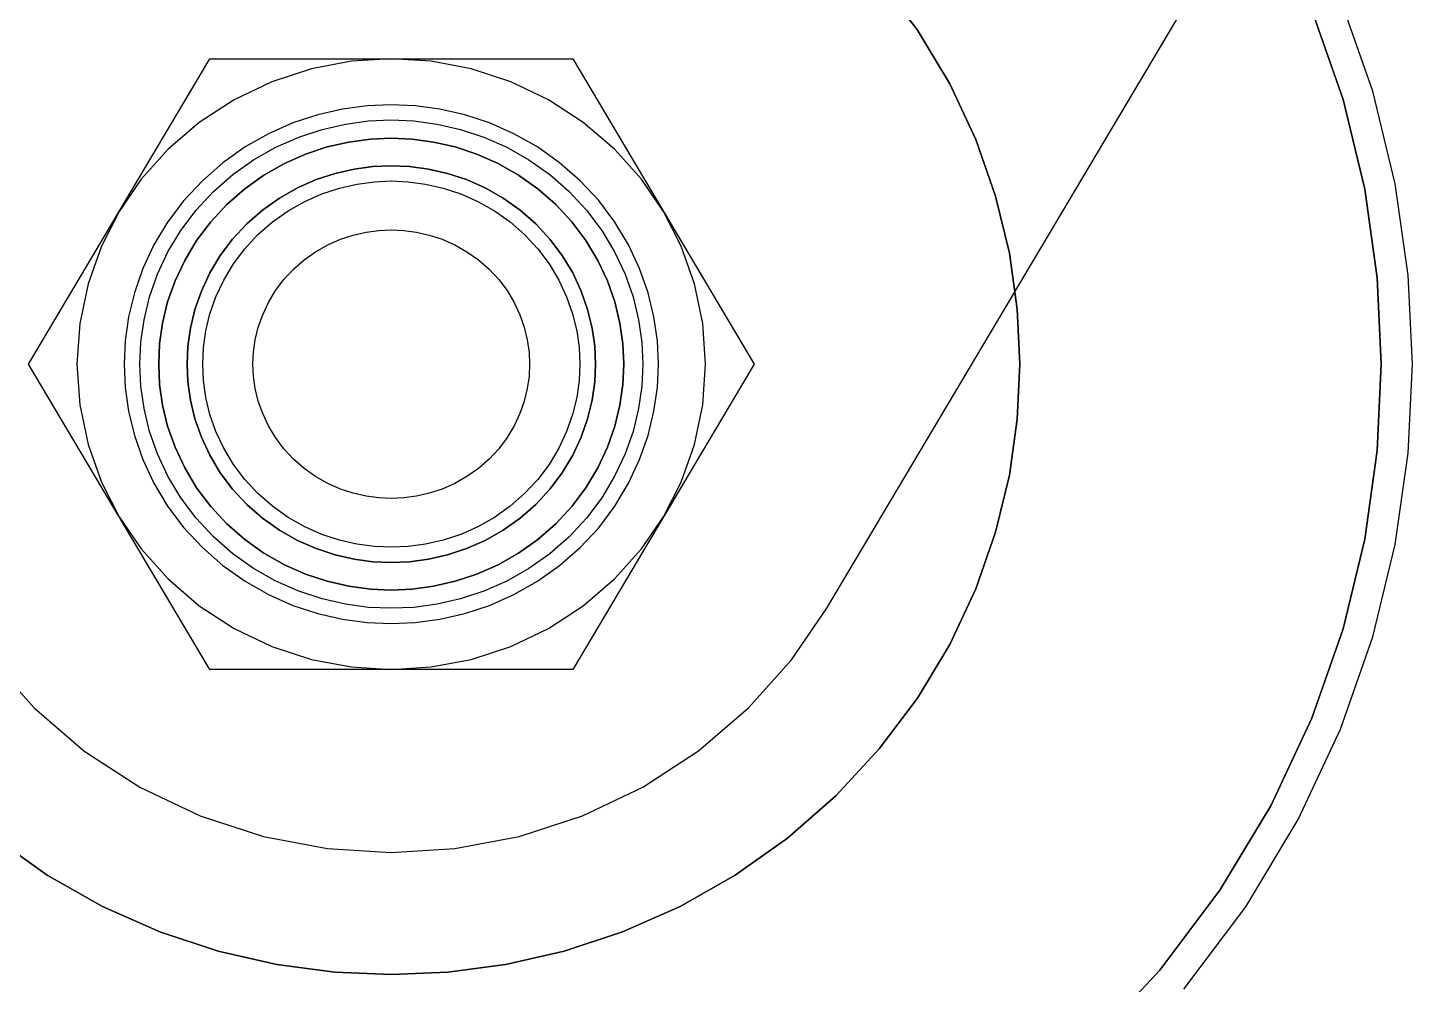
# Model space of a CAD drawing. Header units: millimetres. Extents: x 10366 to 13995, y 24552 to 29685.
# Drawn here: x 11819.83 to 11842.51, y 27981.79 to 27997.46 of the extents above; entities that cross this region are included whole.
import ezdxf

# ---------------------------------------------------------------- set-up
doc = ezdxf.new("R2010")
doc.units = ezdxf.units.MM
doc.header["$LTSCALE"] = 3
doc.layers.add('DomyÅ›lny', color=7, linetype='Continuous')

msp = doc.modelspace()

# ---------------------------------------------------------------- linework, layer by layer
at = {"layer": 'DomyÅ›lny'}
msp.add_line((11832.919, 27987.951), (11841.231, 28001.932), dxfattribs=at)
for points in [[(11819.292, 27984.187, 0), (11820.148, 27983.581, 0), (11821.053, 27983.068, 0), (11821.993, 27982.653, 0), (11822.95, 27982.337, 0), (11823.91, 27982.118, 0), (11824.858, 27981.991, 0), (11825.784, 27981.951, 0), (11826.709, 27981.991, 0), (11827.657, 27982.118, 0), (11828.617, 27982.337, 0), (11829.574, 27982.653, 0), (11830.514, 27983.068, 0), (11831.419, 27983.581, 0), (11832.275, 27984.187, 0), (11833.066, 27984.88, 0), (11833.779, 27985.648, 0), (11834.403, 27986.479, 0), (11834.932, 27987.358, 0), (11835.359, 27988.27, 0), (11835.685, 27989.199, 0), (11835.91, 27990.131, 0), (11836.04, 27991.052, 0), (11836.082, 27991.951, 0), (11836.04, 27992.849, 0), (11835.91, 27993.771, 0), (11835.685, 27994.703, 0), (11835.359, 27995.632, 0), (11834.932, 27996.544, 0), (11834.403, 27997.423, 0), (11833.779, 27998.254, 0)], [(11833.779, 27998.254, 0), (11834.403, 27997.423, 0), (11834.932, 27996.544, 0), (11835.359, 27995.632, 0), (11835.685, 27994.703, 0), (11835.91, 27993.771, 0), (11836.04, 27992.849, 0), (11836.082, 27991.951, 0), (11836.04, 27991.052, 0), (11835.91, 27990.131, 0), (11835.685, 27989.199, 0), (11835.359, 27988.27, 0), (11834.932, 27987.358, 0), (11834.403, 27986.479, 0), (11833.779, 27985.648, 0), (11833.066, 27984.88, 0), (11832.275, 27984.187, 0), (11831.419, 27983.581, 0), (11830.514, 27983.068, 0), (11829.574, 27982.653, 0), (11828.617, 27982.337, 0), (11827.657, 27982.118, 0), (11826.709, 27981.991, 0), (11825.784, 27981.951, 0), (11824.858, 27981.991, 0), (11823.91, 27982.118, 0), (11822.95, 27982.337, 0), (11821.993, 27982.653, 0), (11821.053, 27983.068, 0), (11820.148, 27983.581, 0), (11819.292, 27984.187, 0)], [(11838.77, 27981.713, 0), (11839.785, 27983.063, 0), (11840.643, 27984.491, 0), (11841.337, 27985.972, 0), (11841.866, 27987.482, 0), (11842.232, 27988.995, 0), (11842.444, 27990.491, 0), (11842.512, 27991.951, 0), (11842.444, 27993.41, 0), (11842.232, 27994.907, 0), (11841.866, 27996.42, 0), (11841.337, 27997.93, 0)], [(11837.252, 27980.815, 0), (11838.375, 27982.024, 0), (11839.359, 27983.333, 0), (11840.191, 27984.717, 0), (11840.864, 27986.154, 0), (11841.377, 27987.617, 0), (11841.732, 27989.085, 0), (11841.937, 27990.536, 0), (11842.003, 27991.951, 0), (11841.937, 27993.366, 0), (11841.732, 27994.817, 0), (11841.377, 27996.284, 0), (11840.864, 27997.748, 0)], [(11840.864, 27997.748, 0), (11841.377, 27996.284, 0), (11841.732, 27994.817, 0), (11841.937, 27993.366, 0), (11842.003, 27991.951, 0), (11841.937, 27990.536, 0), (11841.732, 27989.085, 0), (11841.377, 27987.617, 0), (11840.864, 27986.154, 0), (11840.191, 27984.717, 0), (11839.359, 27983.333, 0), (11838.375, 27982.024, 0), (11837.252, 27980.815, 0)], [(11821.324, 27994.451, 0), (11822.811, 27996.951, 0)], [(11825.784, 27996.951, 0), (11825.132, 27996.911, 0), (11824.474, 27996.786, 0), (11823.827, 27996.576, 0), (11823.209, 27996.281, 0), (11822.637, 27995.909, 0), (11822.126, 27995.47, 0), (11821.686, 27994.979, 0), (11821.324, 27994.451, 0)], [(11822.811, 27996.951, 0), (11825.784, 27996.951, 0)], [(11825.784, 27996.951, 0), (11828.756, 27996.951, 0)], [(11830.243, 27994.451, 0), (11829.881, 27994.979, 0), (11829.441, 27995.47, 0), (11828.93, 27995.909, 0), (11828.358, 27996.281, 0), (11827.74, 27996.576, 0), (11827.094, 27996.786, 0), (11826.436, 27996.911, 0), (11825.784, 27996.951, 0)], [(11828.756, 27996.951, 0), (11830.243, 27994.451, 0)], [(11825.784, 27995.201, 0), (11825.483, 27995.188, 0), (11825.175, 27995.147, 0), (11824.863, 27995.075, 0), (11824.552, 27994.973, 0), (11824.246, 27994.838, 0), (11823.952, 27994.671, 0), (11823.674, 27994.474, 0), (11823.417, 27994.249, 0), (11823.185, 27993.999, 0), (11822.982, 27993.729, 0), (11822.81, 27993.444, 0), (11822.672, 27993.147, 0), (11822.566, 27992.845, 0), (11822.492, 27992.542, 0), (11822.45, 27992.243, 0), (11822.437, 27991.951, 0), (11822.45, 27991.659, 0), (11822.492, 27991.36, 0), (11822.566, 27991.057, 0), (11822.672, 27990.755, 0), (11822.81, 27990.458, 0), (11822.982, 27990.173, 0), (11823.185, 27989.902, 0), (11823.417, 27989.653, 0), (11823.674, 27989.428, 0), (11823.952, 27989.231, 0), (11824.246, 27989.064, 0), (11824.552, 27988.929, 0), (11824.863, 27988.826, 0), (11825.175, 27988.755, 0), (11825.483, 27988.714, 0), (11825.784, 27988.701, 0)], [(11825.784, 27988.701, 0), (11826.084, 27988.714, 0), (11826.393, 27988.755, 0), (11826.704, 27988.826, 0), (11827.016, 27988.929, 0), (11827.321, 27989.064, 0), (11827.615, 27989.231, 0), (11827.893, 27989.428, 0), (11828.15, 27989.653, 0), (11828.382, 27989.902, 0), (11828.585, 27990.173, 0), (11828.757, 27990.458, 0), (11828.896, 27990.755, 0), (11829.001, 27991.057, 0), (11829.075, 27991.36, 0), (11829.117, 27991.659, 0), (11829.131, 27991.951, 0), (11829.117, 27992.243, 0), (11829.075, 27992.542, 0), (11829.001, 27992.845, 0), (11828.896, 27993.147, 0), (11828.757, 27993.444, 0), (11828.585, 27993.729, 0), (11828.382, 27993.999, 0), (11828.15, 27994.249, 0), (11827.893, 27994.474, 0), (11827.615, 27994.671, 0), (11827.321, 27994.838, 0), (11827.016, 27994.973, 0), (11826.704, 27995.075, 0), (11826.393, 27995.147, 0), (11826.084, 27995.188, 0), (11825.784, 27995.201, 0)], [(11819.838, 27991.951, 0), (11821.324, 27994.451, 0)], [(11821.324, 27994.451, 0), (11821.034, 27993.883, 0), (11820.816, 27993.267, 0), (11820.68, 27992.618, 0), (11820.634, 27991.951, 0), (11820.68, 27991.284, 0), (11820.816, 27990.635, 0), (11821.034, 27990.019, 0), (11821.324, 27989.451, 0)], [(11830.243, 27994.451, 0), (11831.729, 27991.951, 0)], [(11830.243, 27989.451, 0), (11830.533, 27990.019, 0), (11830.751, 27990.635, 0), (11830.887, 27991.284, 0), (11830.933, 27991.951, 0), (11830.887, 27992.618, 0), (11830.751, 27993.267, 0), (11830.533, 27993.883, 0), (11830.243, 27994.451, 0)], [(11821.324, 27989.451, 0), (11819.838, 27991.951, 0)], [(11831.729, 27991.951, 0), (11830.243, 27989.451, 0)], [(11822.811, 27986.951, 0), (11821.324, 27989.451, 0)], [(11821.324, 27989.451, 0), (11821.686, 27988.923, 0), (11822.126, 27988.432, 0), (11822.637, 27987.993, 0), (11823.209, 27987.621, 0), (11823.827, 27987.326, 0), (11824.474, 27987.115, 0), (11825.132, 27986.991, 0), (11825.784, 27986.951, 0)], [(11825.784, 27986.951, 0), (11826.436, 27986.991, 0), (11827.094, 27987.115, 0), (11827.74, 27987.326, 0), (11828.358, 27987.621, 0), (11828.93, 27987.993, 0), (11829.441, 27988.432, 0), (11829.881, 27988.923, 0), (11830.243, 27989.451, 0)], [(11830.243, 27989.451, 0), (11828.756, 27986.951, 0)], [(11818.649, 27987.951, 0), (11819.228, 27987.106, 0), (11819.931, 27986.32, 0), (11820.749, 27985.618, 0), (11821.664, 27985.023, 0), (11822.653, 27984.551, 0), (11823.688, 27984.214, 0), (11824.74, 27984.015, 0), (11825.784, 27983.951, 0)], [(11825.784, 27983.951, 0), (11826.827, 27984.015, 0), (11827.88, 27984.214, 0), (11828.914, 27984.551, 0), (11829.903, 27985.023, 0), (11830.818, 27985.618, 0), (11831.636, 27986.32, 0), (11832.34, 27987.106, 0), (11832.919, 27987.951, 0)], [(11825.784, 27986.951, 0), (11822.811, 27986.951, 0)], [(11828.756, 27986.951, 0), (11825.784, 27986.951, 0)]]:
    msp.add_polyline3d(points, dxfattribs=at)
for points in [[(11825.784, 27987.701, 0), (11826.177, 27987.718, 0), (11826.58, 27987.772, 0), (11826.988, 27987.865, 0), (11827.395, 27987.999, 0), (11827.794, 27988.176, 0), (11828.179, 27988.394, 0), (11828.542, 27988.651, 0), (11828.878, 27988.946, 0), (11829.182, 27989.272, 0), (11829.447, 27989.625, 0), (11829.671, 27989.999, 0), (11829.853, 27990.387, 0), (11829.991, 27990.782, 0), (11830.087, 27991.178, 0), (11830.143, 27991.569, 0), (11830.16, 27991.951, 0), (11830.143, 27992.333, 0), (11830.087, 27992.724, 0), (11829.991, 27993.12, 0), (11829.853, 27993.515, 0), (11829.671, 27993.903, 0), (11829.447, 27994.277, 0), (11829.182, 27994.63, 0), (11828.878, 27994.956, 0), (11828.542, 27995.25, 0), (11828.179, 27995.508, 0), (11827.794, 27995.726, 0), (11827.395, 27995.903, 0), (11826.988, 27996.037, 0), (11826.58, 27996.13, 0), (11826.177, 27996.184, 0), (11825.784, 27996.201, 0), (11825.39, 27996.184, 0), (11824.987, 27996.13, 0), (11824.579, 27996.037, 0), (11824.172, 27995.903, 0), (11823.773, 27995.726, 0), (11823.388, 27995.508, 0), (11823.025, 27995.25, 0), (11822.689, 27994.956, 0), (11822.386, 27994.63, 0), (11822.12, 27994.277, 0), (11821.896, 27993.903, 0), (11821.714, 27993.515, 0), (11821.576, 27993.12, 0), (11821.48, 27992.724, 0), (11821.424, 27992.333, 0), (11821.407, 27991.951, 0), (11821.424, 27991.569, 0), (11821.48, 27991.178, 0), (11821.576, 27990.782, 0), (11821.714, 27990.387, 0), (11821.896, 27989.999, 0), (11822.12, 27989.625, 0), (11822.386, 27989.272, 0), (11822.689, 27988.946, 0), (11823.025, 27988.651, 0), (11823.388, 27988.394, 0), (11823.773, 27988.176, 0), (11824.172, 27987.999, 0), (11824.579, 27987.865, 0), (11824.987, 27987.772, 0), (11825.39, 27987.718, 0)], [(11825.784, 27996.201, 0), (11825.39, 27996.184, 0), (11824.987, 27996.13, 0), (11824.579, 27996.037, 0), (11824.172, 27995.903, 0), (11823.773, 27995.726, 0), (11823.388, 27995.508, 0), (11823.025, 27995.25, 0), (11822.689, 27994.956, 0), (11822.386, 27994.63, 0), (11822.12, 27994.277, 0), (11821.896, 27993.903, 0), (11821.714, 27993.515, 0), (11821.576, 27993.12, 0), (11821.48, 27992.724, 0), (11821.424, 27992.333, 0), (11821.407, 27991.951, 0), (11821.424, 27991.569, 0), (11821.48, 27991.178, 0), (11821.576, 27990.782, 0), (11821.714, 27990.387, 0), (11821.896, 27989.999, 0), (11822.12, 27989.625, 0), (11822.386, 27989.272, 0), (11822.689, 27988.946, 0), (11823.025, 27988.651, 0), (11823.388, 27988.394, 0), (11823.773, 27988.176, 0), (11824.172, 27987.999, 0), (11824.579, 27987.865, 0), (11824.987, 27987.772, 0), (11825.39, 27987.718, 0), (11825.784, 27987.701, 0), (11826.177, 27987.718, 0), (11826.58, 27987.772, 0), (11826.988, 27987.865, 0), (11827.395, 27987.999, 0), (11827.794, 27988.176, 0), (11828.179, 27988.394, 0), (11828.542, 27988.651, 0), (11828.878, 27988.946, 0), (11829.182, 27989.272, 0), (11829.447, 27989.625, 0), (11829.671, 27989.999, 0), (11829.853, 27990.387, 0), (11829.991, 27990.782, 0), (11830.087, 27991.178, 0), (11830.143, 27991.569, 0), (11830.16, 27991.951, 0), (11830.143, 27992.333, 0), (11830.087, 27992.724, 0), (11829.991, 27993.12, 0), (11829.853, 27993.515, 0), (11829.671, 27993.903, 0), (11829.447, 27994.277, 0), (11829.182, 27994.63, 0), (11828.878, 27994.956, 0), (11828.542, 27995.25, 0), (11828.179, 27995.508, 0), (11827.794, 27995.726, 0), (11827.395, 27995.903, 0), (11826.988, 27996.037, 0), (11826.58, 27996.13, 0), (11826.177, 27996.184, 0)], [(11821.664, 27991.951, 0), (11821.681, 27992.31, 0), (11821.733, 27992.679, 0), (11821.823, 27993.052, 0), (11821.953, 27993.423, 0), (11822.124, 27993.788, 0), (11822.336, 27994.14, 0), (11822.585, 27994.472, 0), (11822.871, 27994.779, 0), (11823.187, 27995.056, 0), (11823.529, 27995.299, 0), (11823.892, 27995.504, 0), (11824.267, 27995.67, 0), (11824.65, 27995.797, 0), (11825.034, 27995.884, 0), (11825.413, 27995.935, 0), (11825.784, 27995.951, 0), (11826.154, 27995.935, 0), (11826.533, 27995.884, 0), (11826.917, 27995.797, 0), (11827.3, 27995.67, 0), (11827.676, 27995.504, 0), (11828.038, 27995.299, 0), (11828.38, 27995.056, 0), (11828.696, 27994.779, 0), (11828.982, 27994.472, 0), (11829.231, 27994.14, 0), (11829.443, 27993.788, 0), (11829.614, 27993.423, 0), (11829.744, 27993.052, 0), (11829.834, 27992.679, 0), (11829.886, 27992.31, 0), (11829.903, 27991.951, 0), (11829.886, 27991.592, 0), (11829.834, 27991.223, 0), (11829.744, 27990.85, 0), (11829.614, 27990.479, 0), (11829.443, 27990.114, 0), (11829.231, 27989.762, 0), (11828.982, 27989.43, 0), (11828.696, 27989.123, 0), (11828.38, 27988.846, 0), (11828.038, 27988.603, 0), (11827.676, 27988.398, 0), (11827.3, 27988.232, 0), (11826.917, 27988.105, 0), (11826.533, 27988.018, 0), (11826.154, 27987.967, 0), (11825.784, 27987.951, 0), (11825.413, 27987.967, 0), (11825.034, 27988.018, 0), (11824.65, 27988.105, 0), (11824.267, 27988.232, 0), (11823.892, 27988.398, 0), (11823.529, 27988.603, 0), (11823.187, 27988.846, 0), (11822.871, 27989.123, 0), (11822.585, 27989.43, 0), (11822.336, 27989.762, 0), (11822.124, 27990.114, 0), (11821.953, 27990.479, 0), (11821.823, 27990.85, 0), (11821.733, 27991.223, 0), (11821.681, 27991.592, 0)], [(11821.973, 27991.951, 0), (11821.989, 27991.618, 0), (11822.037, 27991.278, 0), (11822.12, 27990.933, 0), (11822.241, 27990.589, 0), (11822.399, 27990.252, 0), (11822.594, 27989.926, 0), (11822.825, 27989.619, 0), (11823.089, 27989.335, 0), (11823.382, 27989.078, 0), (11823.698, 27988.854, 0), (11824.033, 27988.664, 0), (11824.381, 27988.511, 0), (11824.735, 27988.394, 0), (11825.09, 27988.313, 0), (11825.441, 27988.266, 0), (11825.784, 27988.251, 0), (11826.126, 27988.266, 0), (11826.477, 27988.313, 0), (11826.832, 27988.394, 0), (11827.186, 27988.511, 0), (11827.534, 27988.664, 0), (11827.869, 27988.854, 0), (11828.185, 27989.078, 0), (11828.478, 27989.335, 0), (11828.742, 27989.619, 0), (11828.973, 27989.926, 0), (11829.168, 27990.252, 0), (11829.326, 27990.589, 0), (11829.447, 27990.933, 0), (11829.53, 27991.278, 0), (11829.579, 27991.618, 0), (11829.594, 27991.951, 0), (11829.579, 27992.283, 0), (11829.53, 27992.624, 0), (11829.447, 27992.969, 0), (11829.326, 27993.313, 0), (11829.168, 27993.65, 0), (11828.973, 27993.976, 0), (11828.742, 27994.283, 0), (11828.478, 27994.567, 0), (11828.185, 27994.823, 0), (11827.869, 27995.048, 0), (11827.534, 27995.238, 0), (11827.186, 27995.391, 0), (11826.832, 27995.508, 0), (11826.477, 27995.589, 0), (11826.126, 27995.636, 0), (11825.784, 27995.651, 0), (11825.441, 27995.636, 0), (11825.09, 27995.589, 0), (11824.735, 27995.508, 0), (11824.381, 27995.391, 0), (11824.033, 27995.238, 0), (11823.698, 27995.048, 0), (11823.382, 27994.823, 0), (11823.089, 27994.567, 0), (11822.825, 27994.283, 0), (11822.594, 27993.976, 0), (11822.399, 27993.65, 0), (11822.241, 27993.313, 0), (11822.12, 27992.969, 0), (11822.037, 27992.624, 0), (11821.989, 27992.283, 0)], [(11829.594, 27991.951, 0), (11829.579, 27991.618, 0), (11829.53, 27991.278, 0), (11829.447, 27990.933, 0), (11829.326, 27990.589, 0), (11829.168, 27990.252, 0), (11828.973, 27989.926, 0), (11828.742, 27989.619, 0), (11828.478, 27989.335, 0), (11828.185, 27989.078, 0), (11827.869, 27988.854, 0), (11827.534, 27988.664, 0), (11827.186, 27988.511, 0), (11826.832, 27988.394, 0), (11826.477, 27988.313, 0), (11826.126, 27988.266, 0), (11825.784, 27988.251, 0), (11825.441, 27988.266, 0), (11825.09, 27988.313, 0), (11824.735, 27988.394, 0), (11824.381, 27988.511, 0), (11824.033, 27988.664, 0), (11823.698, 27988.854, 0), (11823.382, 27989.078, 0), (11823.089, 27989.335, 0), (11822.825, 27989.619, 0), (11822.594, 27989.926, 0), (11822.399, 27990.252, 0), (11822.241, 27990.589, 0), (11822.12, 27990.933, 0), (11822.037, 27991.278, 0), (11821.989, 27991.618, 0), (11821.973, 27991.951, 0), (11821.989, 27992.283, 0), (11822.037, 27992.624, 0), (11822.12, 27992.969, 0), (11822.241, 27993.313, 0), (11822.399, 27993.65, 0), (11822.594, 27993.976, 0), (11822.825, 27994.283, 0), (11823.089, 27994.567, 0), (11823.382, 27994.823, 0), (11823.698, 27995.048, 0), (11824.033, 27995.238, 0), (11824.381, 27995.391, 0), (11824.735, 27995.508, 0), (11825.09, 27995.589, 0), (11825.441, 27995.636, 0), (11825.784, 27995.651, 0), (11826.126, 27995.636, 0), (11826.477, 27995.589, 0), (11826.832, 27995.508, 0), (11827.186, 27995.391, 0), (11827.534, 27995.238, 0), (11827.869, 27995.048, 0), (11828.185, 27994.823, 0), (11828.478, 27994.567, 0), (11828.742, 27994.283, 0), (11828.973, 27993.976, 0), (11829.168, 27993.65, 0), (11829.326, 27993.313, 0), (11829.447, 27992.969, 0), (11829.53, 27992.624, 0), (11829.579, 27992.283, 0)], [(11825.784, 27995.201, 0), (11826.084, 27995.188, 0), (11826.393, 27995.147, 0), (11826.704, 27995.075, 0), (11827.016, 27994.973, 0), (11827.321, 27994.838, 0), (11827.615, 27994.671, 0), (11827.893, 27994.474, 0), (11828.15, 27994.249, 0), (11828.382, 27993.999, 0), (11828.585, 27993.729, 0), (11828.757, 27993.444, 0), (11828.896, 27993.147, 0), (11829.001, 27992.845, 0), (11829.075, 27992.542, 0), (11829.117, 27992.243, 0), (11829.131, 27991.951, 0), (11829.117, 27991.659, 0), (11829.075, 27991.36, 0), (11829.001, 27991.057, 0), (11828.896, 27990.755, 0), (11828.757, 27990.458, 0), (11828.585, 27990.173, 0), (11828.382, 27989.902, 0), (11828.15, 27989.653, 0), (11827.893, 27989.428, 0), (11827.615, 27989.231, 0), (11827.321, 27989.064, 0), (11827.016, 27988.929, 0), (11826.704, 27988.826, 0), (11826.393, 27988.755, 0), (11826.084, 27988.714, 0), (11825.784, 27988.701, 0), (11825.483, 27988.714, 0), (11825.175, 27988.755, 0), (11824.863, 27988.826, 0), (11824.552, 27988.929, 0), (11824.246, 27989.064, 0), (11823.952, 27989.231, 0), (11823.674, 27989.428, 0), (11823.417, 27989.653, 0), (11823.185, 27989.902, 0), (11822.982, 27990.173, 0), (11822.81, 27990.458, 0), (11822.672, 27990.755, 0), (11822.566, 27991.057, 0), (11822.492, 27991.36, 0), (11822.45, 27991.659, 0), (11822.437, 27991.951, 0), (11822.45, 27992.243, 0), (11822.492, 27992.542, 0), (11822.566, 27992.845, 0), (11822.672, 27993.147, 0), (11822.81, 27993.444, 0), (11822.982, 27993.729, 0), (11823.185, 27993.999, 0), (11823.417, 27994.249, 0), (11823.674, 27994.474, 0), (11823.952, 27994.671, 0), (11824.246, 27994.838, 0), (11824.552, 27994.973, 0), (11824.863, 27995.075, 0), (11825.175, 27995.147, 0), (11825.483, 27995.188, 0)], [(11822.694, 27991.951, 0), (11822.706, 27992.221, 0), (11822.746, 27992.497, 0), (11822.813, 27992.776, 0), (11822.911, 27993.055, 0), (11823.039, 27993.329, 0), (11823.198, 27993.593, 0), (11823.385, 27993.842, 0), (11823.599, 27994.072, 0), (11823.836, 27994.28, 0), (11824.093, 27994.462, 0), (11824.365, 27994.616, 0), (11824.646, 27994.74, 0), (11824.933, 27994.835, 0), (11825.221, 27994.901, 0), (11825.506, 27994.939, 0), (11825.784, 27994.951, 0), (11826.061, 27994.939, 0), (11826.346, 27994.901, 0), (11826.634, 27994.835, 0), (11826.921, 27994.74, 0), (11827.203, 27994.616, 0), (11827.474, 27994.462, 0), (11827.731, 27994.28, 0), (11827.968, 27994.072, 0), (11828.182, 27993.842, 0), (11828.369, 27993.593, 0), (11828.528, 27993.329, 0), (11828.656, 27993.055, 0), (11828.754, 27992.776, 0), (11828.822, 27992.497, 0), (11828.861, 27992.221, 0), (11828.873, 27991.951, 0), (11828.861, 27991.681, 0), (11828.822, 27991.405, 0), (11828.754, 27991.125, 0), (11828.656, 27990.847, 0), (11828.528, 27990.573, 0), (11828.369, 27990.309, 0), (11828.182, 27990.06, 0), (11827.968, 27989.83, 0), (11827.731, 27989.622, 0), (11827.474, 27989.44, 0), (11827.203, 27989.286, 0), (11826.921, 27989.162, 0), (11826.634, 27989.067, 0), (11826.346, 27989.001, 0), (11826.061, 27988.963, 0), (11825.784, 27988.951, 0), (11825.506, 27988.963, 0), (11825.221, 27989.001, 0), (11824.933, 27989.067, 0), (11824.646, 27989.162, 0), (11824.365, 27989.286, 0), (11824.093, 27989.44, 0), (11823.836, 27989.622, 0), (11823.599, 27989.83, 0), (11823.385, 27990.06, 0), (11823.198, 27990.309, 0), (11823.039, 27990.573, 0), (11822.911, 27990.847, 0), (11822.813, 27991.125, 0), (11822.746, 27991.405, 0), (11822.706, 27991.681, 0)], [(11828.049, 27991.951, 0), (11828.04, 27991.753, 0), (11828.011, 27991.551, 0), (11827.962, 27991.346, 0), (11827.89, 27991.141, 0), (11827.796, 27990.94, 0), (11827.68, 27990.747, 0), (11827.543, 27990.564, 0), (11827.386, 27990.395, 0), (11827.212, 27990.243, 0), (11827.023, 27990.11, 0), (11826.824, 27989.997, 0), (11826.618, 27989.905, 0), (11826.407, 27989.836, 0), (11826.196, 27989.788, 0), (11825.987, 27989.76, 0), (11825.784, 27989.751, 0), (11825.58, 27989.76, 0), (11825.371, 27989.788, 0), (11825.16, 27989.836, 0), (11824.95, 27989.905, 0), (11824.743, 27989.997, 0), (11824.544, 27990.11, 0), (11824.355, 27990.243, 0), (11824.181, 27990.395, 0), (11824.025, 27990.564, 0), (11823.887, 27990.747, 0), (11823.771, 27990.94, 0), (11823.677, 27991.141, 0), (11823.605, 27991.346, 0), (11823.556, 27991.551, 0), (11823.527, 27991.753, 0), (11823.518, 27991.951, 0), (11823.527, 27992.149, 0), (11823.556, 27992.351, 0), (11823.605, 27992.556, 0), (11823.677, 27992.761, 0), (11823.771, 27992.961, 0), (11823.887, 27993.155, 0), (11824.025, 27993.338, 0), (11824.181, 27993.507, 0), (11824.355, 27993.659, 0), (11824.544, 27993.792, 0), (11824.743, 27993.905, 0), (11824.95, 27993.996, 0), (11825.16, 27994.066, 0), (11825.371, 27994.114, 0), (11825.58, 27994.142, 0), (11825.784, 27994.151, 0), (11825.987, 27994.142, 0), (11826.196, 27994.114, 0), (11826.407, 27994.066, 0), (11826.618, 27993.996, 0), (11826.824, 27993.905, 0), (11827.023, 27993.792, 0), (11827.212, 27993.659, 0), (11827.386, 27993.507, 0), (11827.543, 27993.338, 0), (11827.68, 27993.155, 0), (11827.796, 27992.961, 0), (11827.89, 27992.761, 0), (11827.962, 27992.556, 0), (11828.011, 27992.351, 0), (11828.04, 27992.149, 0)]]:
    msp.add_polyline3d(points, close=True, dxfattribs=at)

doc.saveas('drawing.dxf')
